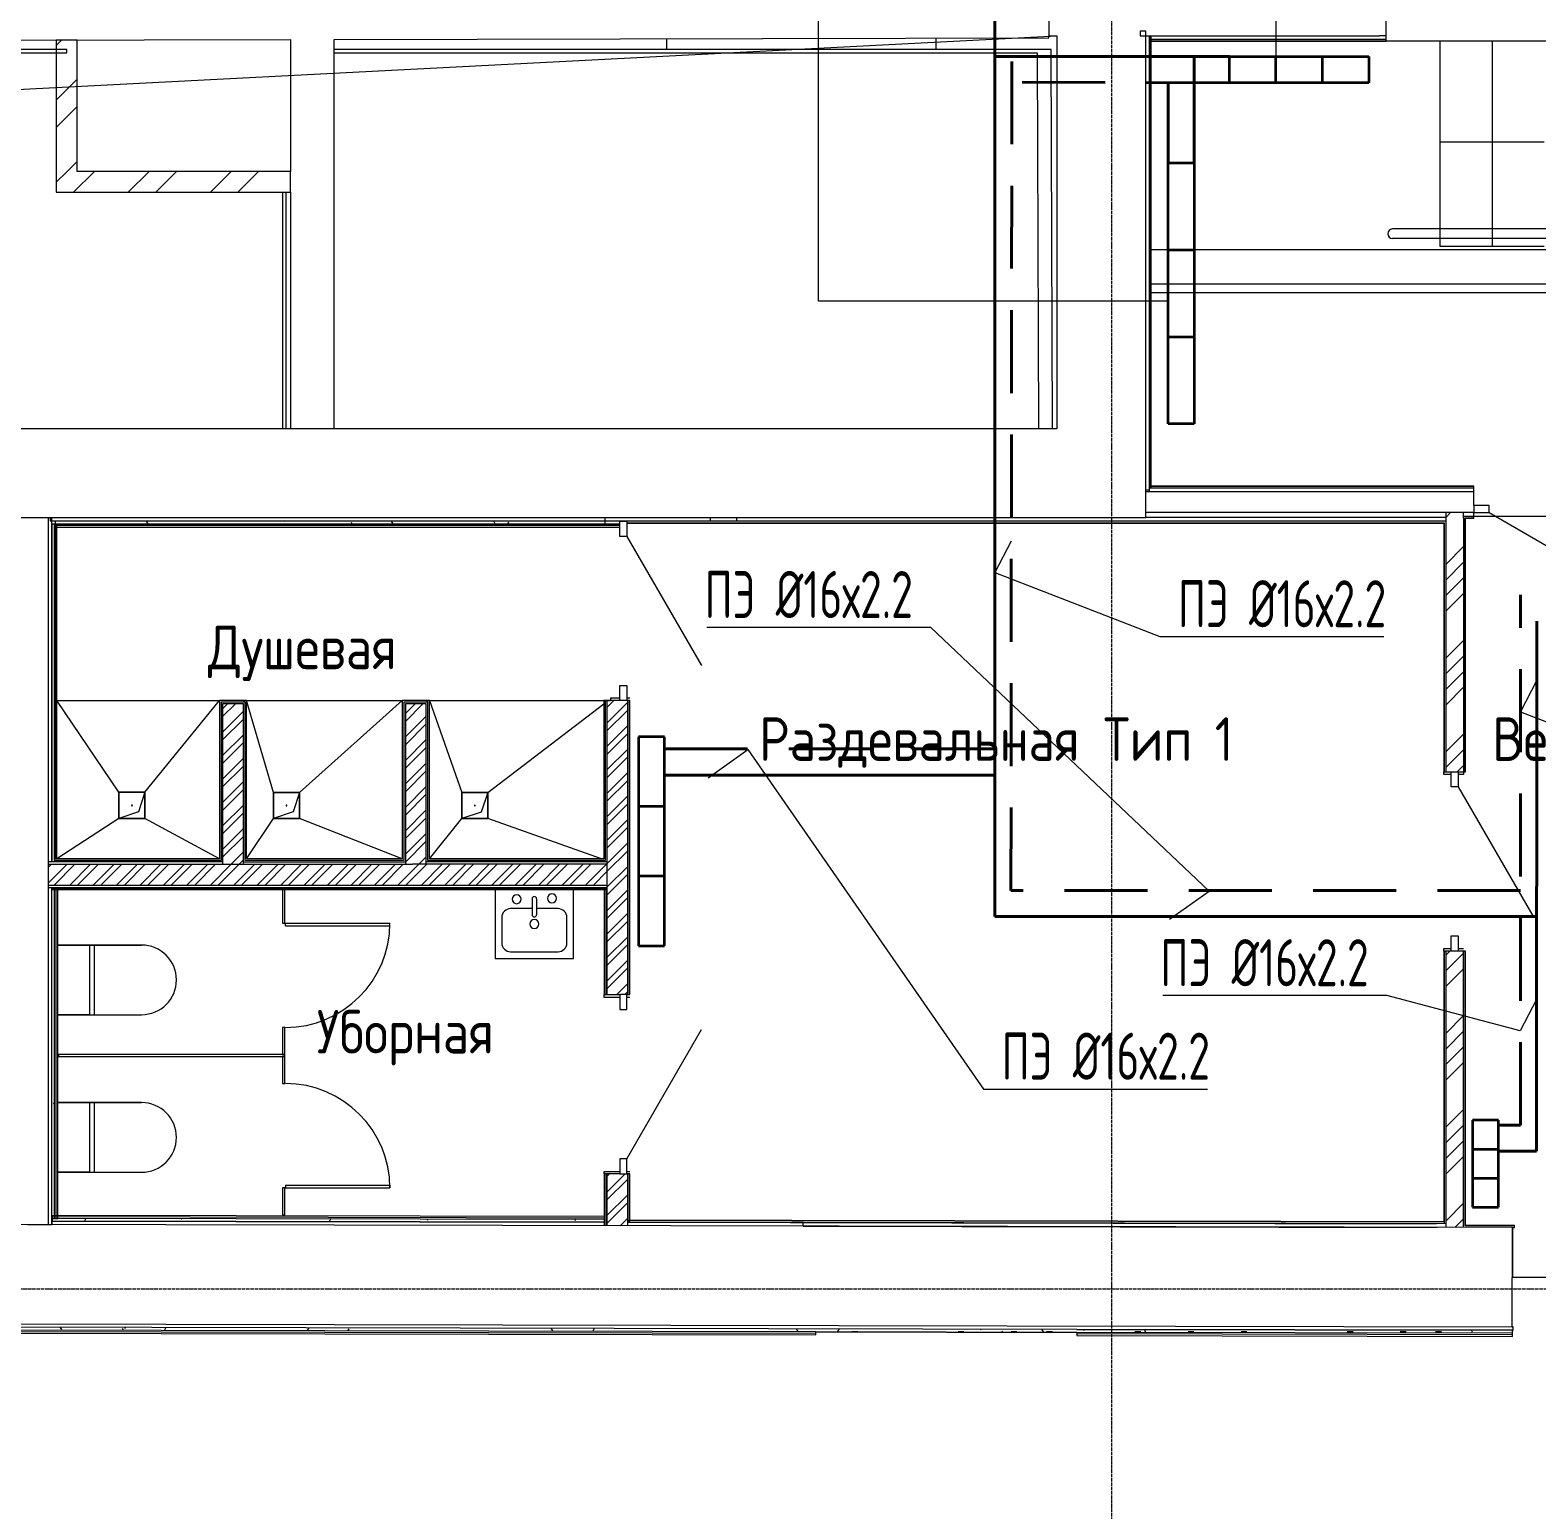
# Model space of a CAD drawing. Header units: millimetres. Extents: x -3929 to 624051, y 52832 to 514950.
# Drawn here: x 197293 to 205948, y 168064 to 176564 of the extents above; entities that cross this region are included whole.
import ezdxf
from ezdxf import colors
from ezdxf.entities.mleader import LeaderData, LeaderLine
from ezdxf.math import Vec2, Vec3

# ---------------------------------------------------------------- set-up
doc = ezdxf.new("R2010")
doc.units = ezdxf.units.MM
doc.linetypes.add('ADSK_Линия сетки', pattern=[25, 20, -2.5, 0, -2.5])
doc.linetypes.add('Hidden', pattern=[7.14375, 4.7625, -2.38125])
for name, color, linetype, lineweight in [('Двери', 7, 'Continuous', 9), ('Двери открывание', 7, 'Continuous', 9), ('Лестницы', 7, 'Continuous', 9), ('Марки помещений', 7, 'Continuous', 20), ('Обобщенные модели', 7, 'Continuous', 18), ('ОВ-О-Оборудование', 32, 'Continuous', 35), ('ОВ-ТЕКСТ', 7, 'Continuous', 25), ('Оси', 253, 'Continuous', 9), ('Перекрытие', 7, 'Continuous', 18), ('Сантехника', 7, 'Continuous', 18), ('Стены внутренние', 7, 'Continuous', 18), ('Стены наружные', 7, 'Continuous', 18), ('Стены несущие', 7, 'Continuous', 30), ('Стены отделка', 7, 'Continuous', 30), ('Стены перегородки', 7, 'Continuous', 30), ('Стены штриховка', 7, 'Continuous', 9), ('Стрелки вверх', 7, 'Continuous', 18)]:
    doc.layers.add(name, color=color, linetype=linetype, lineweight=lineweight)
doc.layers.add('Линии', color=7, linetype='Continuous', lineweight=9, true_color=0x00a600)
doc.layers.add('стояки', color=7, linetype='Continuous')
doc.layers.add('т11.2', color=7, linetype='Continuous', true_color=0x6d366d)
doc.layers.add('т21.2', color=7, linetype='Continuous', true_color=0x004285)
doc.styles.add('GOST Common_2', font='GOST_Common.ttf', dxfattribs={"width": 0.9, "height": 250})
doc.styles.add('СТИЛЬ', font='simplex.shx', dxfattribs={"width": 0.65})

# ---------------------------------------------------------------- blocks, each defined once
blk = doc.blocks.new('*U2949')
at = {"layer": 'ОВ-О-Оборудование', "color": 32, "ltscale": 0.1, "true_color": 0xcd6928}
for p, q in [((750, 75), (-750, 75)), ((-750, 75), (-750, -75)), ((-250, 75), (-250, -75)), ((250, 75), (250, -75)), ((750, -75), (750, 75)), ((-750, -75), (750, -75))]:
    blk.add_line(p, q, dxfattribs=at)
blk = doc.blocks.new('*U2933')
at = {"layer": 'ОВ-О-Оборудование', "color": 32, "ltscale": 0.1, "true_color": 0xcd6928}
for p, q in [((250, 75), (-250, 75)), ((-250, 75), (-250, -75)), ((-83.3, 75), (-83.3, -75)), ((83.3, 75), (83.3, -75)), ((250, -75), (250, 75)), ((-250, -75), (250, -75))]:
    blk.add_line(p, q, dxfattribs=at)
blk = doc.blocks.new('*U2940')
at = {"layer": 'ОВ-О-Оборудование', "color": 32, "ltscale": 0.1, "true_color": 0xcd6928}
for p, q in [((600, 75), (-600, 75)), ((-600, 75), (-600, -75)), ((-200, 75), (-200, -75)), ((200, 75), (200, -75)), ((600, -75), (600, 75)), ((-600, -75), (600, -75))]:
    blk.add_line(p, q, dxfattribs=at)
blk = doc.blocks.new('1 этаж')
at = {"layer": 'Двери', "color": 253, "lineweight": 5}
for p, q in [((396411.8, -236382.7), (396324.8, -236382.7)), ((396324.8, -236382.7), (396324.8, -236422.7)), ((396324.8, -236422.7), (396411.8, -236422.7)), ((396411.8, -236422.7), (396411.8, -236382.7)), ((396411.8, -236422.7), (397153.1, -236850.7)), ((391419.8, -236473.1), (391459.8, -236473.1)), ((391419.8, -236560.1), (391419.8, -236473.1)), ((391459.8, -236473.1), (391459.8, -236560.1)), ((391459.8, -236560.1), (391419.8, -236560.1)), ((391459.8, -236560.1), (391887.8, -237301.4)), ((391419.8, -237416.1), (391459.8, -237416.1)), ((391419.8, -237503.1), (391419.8, -237416.1)), ((391459.8, -237416.1), (391459.8, -237503.1)), ((391459.8, -237503.1), (391419.8, -237503.1)), ((396194.8, -237911.6), (396234.8, -237911.6)), ((396194.8, -237998.6), (396194.8, -237911.6)), ((396234.8, -237911.6), (396234.8, -237998.6)), ((396234.8, -237998.6), (396194.8, -237998.6)), ((396234.8, -237998.6), (396662.8, -238739.9)), ((389498.3, -238796.5), (389498.3, -238780.5)), ((389498.3, -238780.5), (390098.3, -238780.5)), ((390098.3, -238796.5), (390098.3, -238780.5)), ((389498.3, -238796.5), (390098.3, -238796.5)), ((396194.8, -238854.6), (396234.8, -238854.6)), ((396194.8, -238941.6), (396194.8, -238854.6)), ((396234.8, -238854.6), (396234.8, -238941.6)), ((396234.8, -238941.6), (396194.8, -238941.6)), ((391459.8, -239191.2), (391419.8, -239191.2)), ((391419.8, -239191.2), (391419.8, -239278.2)), ((391459.8, -239278.2), (391459.8, -239191.2)), ((391419.8, -239278.2), (391459.8, -239278.2)), ((391459.8, -240134.2), (391887.8, -239392.9)), ((391459.8, -240134.2), (391419.8, -240134.2)), ((391419.8, -240134.2), (391419.8, -240221.2)), ((391459.8, -240221.2), (391459.8, -240134.2)), ((391419.8, -240221.2), (391459.8, -240221.2)), ((389498.3, -240286.5), (389498.3, -240302.5)), ((389498.3, -240286.5), (390098.3, -240286.5)), ((389498.3, -240302.5), (390098.3, -240302.5)), ((390098.3, -240286.5), (390098.3, -240302.5))]:
    blk.add_line(p, q, dxfattribs=at)
at = {"layer": 'Двери открывание', "color": 253, "lineweight": 5}
for centre, start, end in [((389498.3, -238780.5), 270, 0), ((389498.3, -240302.5), 0, 90)]:
    blk.add_arc(centre, 600, start, end, dxfattribs=at)
at = {"layer": 'Лестницы', "color": 253, "lineweight": 5}
for p, q in [((396129.5, -233716), (396129.5, -234893.6)), ((396129.5, -233716), (396129.5, -234893.6)), ((396429.5, -233716), (396429.5, -234893.6)), ((396429.5, -233716), (396429.5, -234893.6)), ((396129.5, -234893.6), (396429.5, -234893.6)), ((396429.5, -234893.6), (396729.5, -234893.6))]:
    blk.add_line(p, q, dxfattribs=at)
at = {"layer": 'Линии', "color": 253, "lineweight": 5}
for p, q in [((383605.3, -234216.6), (393929.8, -233685.3)), ((398894.8, -234794), (395857.1, -234794)), ((398894.8, -234848.6), (395857.1, -234848.6)), ((398949.8, -235111), (394459.8, -235111)), ((398949.8, -235161), (394459.8, -235161))]:
    blk.add_line(p, q, dxfattribs=at)
blk.add_arc((395857.1, -234821.3), 27.3, 90, 270, dxfattribs=at)
at = {"layer": 'Обобщенные модели', "color": 253, "lineweight": 5}
for p, q in [((388541.6, -238179.6), (388541.6, -238029.6)), ((388541.6, -238029.6), (388691.6, -238029.6)), ((388691.6, -238029.6), (388541.6, -238029.6)), ((388541.6, -238029.6), (388541.6, -238179.6)), ((388691.6, -238029.6), (388654.1, -238142.1)), ((388691.6, -238029.6), (388691.6, -238179.6)), ((388691.6, -238179.6), (388691.6, -238029.6)), ((389429.6, -238180.3), (389429.6, -238030.3)), ((389429.6, -238030.3), (389579.6, -238030.3)), ((389579.6, -238030.3), (389429.6, -238030.3)), ((389429.6, -238030.3), (389429.6, -238180.3)), ((389579.6, -238030.3), (389542.1, -238142.8)), ((389579.6, -238030.3), (389579.6, -238180.3)), ((389579.6, -238180.3), (389579.6, -238030.3)), ((390510.9, -238180.5), (390510.9, -238030.5)), ((390510.9, -238030.5), (390660.9, -238030.5)), ((390660.9, -238030.5), (390510.9, -238030.5)), ((390510.9, -238030.5), (390510.9, -238180.5)), ((390660.9, -238030.5), (390623.4, -238143)), ((390660.9, -238030.5), (390660.9, -238180.5)), ((390660.9, -238180.5), (390660.9, -238030.5)), ((388654.1, -238142.1), (388541.6, -238179.6)), ((388691.6, -238179.6), (388541.6, -238179.6)), ((388541.6, -238179.6), (388691.6, -238179.6)), ((389542.1, -238142.8), (389429.6, -238180.3)), ((389579.6, -238180.3), (389429.6, -238180.3)), ((389429.6, -238180.3), (389579.6, -238180.3)), ((390623.4, -238143), (390510.9, -238180.5)), ((390660.9, -238180.5), (390510.9, -238180.5)), ((390510.9, -238180.5), (390660.9, -238180.5)), ((389494.3, -238587.6), (389482.3, -238587.6)), ((389482.3, -238587.6), (389482.3, -238780.5)), ((389494.3, -238780.5), (389494.3, -238587.6)), ((389482.3, -238780.5), (389494.3, -238780.5)), ((389494.3, -239380.5), (389482.3, -239380.5)), ((389482.3, -239380.5), (389482.3, -239535.5)), ((389494.3, -239535.5), (389494.3, -239380.5)), ((389494.3, -239535.5), (388194.3, -239535.5)), ((388194.3, -239535.5), (388194.3, -239547.5)), ((388194.3, -239547.5), (389494.3, -239547.5)), ((389482.3, -239535.5), (389494.3, -239535.5)), ((389494.3, -239547.5), (389482.3, -239547.5)), ((389482.3, -239547.5), (389482.3, -239702.5)), ((389494.3, -239547.5), (389494.3, -239535.5)), ((389494.3, -239702.5), (389494.3, -239547.5)), ((389482.3, -239702.5), (389494.3, -239702.5)), ((389494.3, -240302.5), (389482.3, -240302.5)), ((389482.3, -240302.5), (389482.3, -240457.5)), ((389494.3, -240457.5), (389494.3, -240302.5)), ((389482.3, -240457.5), (389494.3, -240457.5))]:
    blk.add_line(p, q, dxfattribs=at)
for centre, start, end in [((388616.6, -238104.6), 0, 180), ((388616.6, -238104.6), 120, 180), ((388616.6, -238104.6), 180, 0), ((388616.6, -238104.6), 240, 345), ((388616.6, -238104.6), 15, 90), ((389504.6, -238105.3), 0, 180), ((389504.6, -238105.3), 120, 180), ((389504.6, -238105.3), 180, 0), ((389504.6, -238105.3), 240, 345), ((389504.6, -238105.3), 15, 90), ((390585.9, -238105.5), 0, 180), ((390585.9, -238105.5), 120, 180), ((390585.9, -238105.5), 180, 0), ((390585.9, -238105.5), 240, 345), ((390585.9, -238105.5), 15, 90)]:
    blk.add_arc(centre, 2.5, start, end, dxfattribs=at)
at = {"layer": 'Оси', "color": 253, "linetype": 'ADSK_Линия сетки', "lineweight": 5}
for p, q in [((394244.4, -258178.1), (394244.4, -209603.6)), ((353580.1, -240881.6), (419809.8, -240881.6))]:
    blk.add_line(p, q, dxfattribs=at)
at = {"layer": 'Перекрытие', "color": 253, "lineweight": 5}
for p, q in [((391687.1, -233700.9), (391687.1, -233763.1)), ((393237.1, -233763.1), (393237.1, -233697.1)), ((397434.5, -234913.6), (394471.8, -234913.6)), ((396324.8, -236442.7), (397354.8, -236442.7)), ((391335.8, -236488.1), (391419.8, -236488.1)), ((391419.8, -237488.1), (391364.8, -237488.1)), ((391364.8, -237488.1), (391364.8, -237503.1)), ((391476.8, -237488.1), (391459.8, -237488.1)), ((388541.6, -238029.6), (388184.3, -237503.1)), ((388184.3, -237503.1), (389119.3, -237503.1)), ((388691.6, -238029.6), (389119.3, -237503.1)), ((389255.3, -237503.1), (390169.3, -237503.1)), ((389429.6, -238030.3), (389275.3, -237503.1)), ((389579.6, -238030.3), (390169.3, -237503.1)), ((390305.3, -237503.1), (391364.8, -237503.1)), ((390325.3, -237503.1), (390510.9, -238030.5)), ((390660.9, -238030.5), (391326.8, -237522.1)), ((396152.8, -237926.6), (396152.8, -237911.6)), ((396264.8, -237911.6), (396264.8, -237926.6)), ((396194.8, -237926.6), (396152.8, -237926.6)), ((396264.8, -237926.6), (396234.8, -237926.6)), ((388541.6, -238179.6), (388184.3, -238411.6)), ((389119.3, -238411.6), (388691.6, -238179.6)), ((389275.3, -238411.6), (389429.6, -238180.3)), ((390169.3, -238411.6), (389579.6, -238180.3)), ((390325.3, -238411.6), (390510.9, -238180.5)), ((391314, -238411.6), (390660.9, -238180.5)), ((396152.8, -238941.6), (396152.8, -238926.6)), ((396152.8, -238926.6), (396194.8, -238926.6)), ((396234.8, -238926.6), (396264.8, -238926.6)), ((391329.8, -239207.7), (391329.8, -239191.2)), ((391419.8, -239207.7), (391329.8, -239207.7)), ((391476.8, -239207.7), (391459.8, -239207.7)), ((391329.8, -240221.2), (391329.8, -240207.7)), ((391329.8, -240207.7), (391419.8, -240207.7)), ((391459.8, -240207.7), (391476.8, -240207.7)), ((396547, -240529.8), (396546.5, -240814.8)), ((396546.5, -240814.8), (398245.5, -240818.3))]:
    blk.add_line(p, q, dxfattribs=at)
at = {"layer": 'Сантехника', "color": 253, "lineweight": 5}
for p, q in [((390702.9, -238587.6), (390702.9, -238983.7)), ((390702.9, -238587.6), (390702.9, -238983.7)), ((391152.9, -238983.7), (391152.9, -238587.6)), ((391152.9, -238983.7), (391152.9, -238587.6)), ((390915.2, -238698), (390791.8, -238698)), ((390915.2, -238640.9), (390915.2, -238732.9)), ((390940.6, -238640.9), (390940.6, -238732.9)), ((391064, -238698), (390940.6, -238698)), ((390741, -238748.8), (390741, -238894.8)), ((391114.8, -238894.8), (391114.8, -238748.8)), ((388672.3, -238907.1), (388190.3, -238907.1)), ((388190.3, -238907.1), (388372.3, -238907.1)), ((388372.3, -238907.1), (388672.3, -238907.1)), ((388372.3, -238907.1), (388372.3, -239307.1)), ((388402.3, -239307.1), (388402.3, -238907.1)), ((390791.8, -238945.6), (391064, -238945.6)), ((390702.9, -238983.7), (391152.9, -238983.7)), ((390702.9, -238983.7), (391152.9, -238983.7)), ((388190.3, -239307.1), (388672.3, -239307.1)), ((388372.3, -239307.1), (388190.3, -239307.1)), ((388372.3, -239307.1), (388672.3, -239307.1)), ((388672.3, -239812.1), (388190.3, -239812.1)), ((388190.3, -239812.1), (388372.3, -239812.1)), ((388372.3, -239812.1), (388672.3, -239812.1)), ((388372.3, -239812.1), (388372.3, -240212.1)), ((388402.3, -240212.1), (388402.3, -239812.1)), ((388190.3, -240212.1), (388672.3, -240212.1)), ((388372.3, -240212.1), (388190.3, -240212.1)), ((388372.3, -240212.1), (388672.3, -240212.1))]:
    blk.add_line(p, q, dxfattribs=at)
for centre, radius, start, end in [((391029.5, -238638.8), 25.4, 0, 180), ((390791.8, -238748.8), 50.8, 90, 180), ((390826.3, -238644), 25.4, 0, 180), ((390826.3, -238644), 25.4, 180, 0), ((390927.9, -238640.9), 12.7, 0, 180), ((391029.5, -238638.8), 25.4, 180, 0), ((391064, -238748.8), 50.8, 0, 90), ((390927.9, -238786.1), 25.4, 0, 180), ((390927.9, -238786.1), 25.4, 180, 0), ((390927.9, -238732.9), 12.7, 180, 0), ((388672.3, -239107.1), 200, 270, 90), ((388672.3, -239107.1), 200, 270, 90), ((390791.8, -238894.8), 50.8, 180, 270), ((391064, -238894.8), 50.8, 270, 0), ((388672.3, -240012.1), 200, 270, 90), ((388672.3, -240012.1), 200, 270, 90)]:
    blk.add_arc(centre, radius, start, end, dxfattribs=at)
at = {"layer": 'Стены внутренние', "color": 253, "linetype": 'Continuous', "lineweight": 5}
for p, q in [((388182, -233739.8), (388212.4, -233709.3)), ((388182, -234054.1), (388302, -233934.1)), ((388182, -234211.2), (388302, -234091.2)), ((388244.4, -234463.1), (388302, -234405.6)), ((388182, -234525.6), (388244.4, -234463.1)), ((388281.5, -234583.1), (388401.5, -234463.1)), ((388595.8, -234583.1), (388715.8, -234463.1)), ((388753, -234583.1), (388873, -234463.1)), ((389067.3, -234583.1), (389187.3, -234463.1)), ((389224.5, -234583.1), (389344.5, -234463.1)), ((396164.8, -236449.1), (396191.2, -236422.7)), ((388708.9, -236487.1), (388700.3, -236472.1)), ((389491.5, -236472.1), (389489.3, -236476)), ((389882.1, -236487.1), (389877.6, -236479.4)), ((390116.7, -236487.1), (390108.1, -236472.1)), ((390703.3, -236487.1), (390696.7, -236475.7)), ((390778.7, -236477.9), (390773.4, -236487.1)), ((391289.9, -236487.1), (391289.1, -236485.7)), ((396164.8, -236718.5), (396264.8, -236618.5)), ((396164.8, -236808.3), (396264.8, -236708.3)), ((396164.8, -236898.1), (396264.8, -236798.1)), ((396164.8, -236987.9), (396264.8, -236887.9)), ((396164.8, -237257.3), (396264.8, -237157.3)), ((396164.8, -237347.1), (396264.8, -237247.1)), ((396164.8, -237436.9), (396264.8, -237336.9)), ((396164.8, -237526.7), (396264.8, -237426.7)), ((396164.8, -237796.1), (396264.8, -237696.1)), ((396164.8, -237885.9), (396264.8, -237785.9)), ((396228.9, -237911.6), (396264.8, -237875.7)), ((396164.8, -238963.6), (396186.8, -238941.6)), ((396164.8, -239053.4), (396264.8, -238953.4)), ((396164.8, -239143.2), (396264.8, -239043.2)), ((388158, -239188.3), (388157.3, -239189.5)), ((396164.8, -239412.6), (396264.8, -239312.6)), ((396164.8, -239502.4), (396264.8, -239402.4)), ((396164.8, -239592.2), (396264.8, -239492.2)), ((396164.8, -239682), (396264.8, -239582)), ((388172.3, -239824.9), (388166, -239814)), ((396164.8, -239951.4), (396264.8, -239851.4)), ((396164.8, -240041.2), (396264.8, -239941.2)), ((396164.8, -240131), (396264.8, -240031)), ((396164.8, -240220.8), (396264.8, -240120.8)), ((396164.8, -240490.2), (396264.8, -240390.2)), ((388351.8, -240478.2), (388343.2, -240493.1)), ((388903.9, -240482.5), (388902.1, -240479.3)), ((389758, -240481), (389749.3, -240496)), ((390315.4, -240488.8), (390311.5, -240482.2)), ((390437.7, -240497.4), (390437.4, -240497)), ((391164.1, -240483.9), (391160.1, -240490.9)), ((396215.7, -240529.2), (396264.8, -240480)), ((388213.6, -241115.7), (388206.3, -241102.9)), ((388451.9, -241117.7), (388451.5, -241118.4)), ((388567.3, -241118.6), (388562.4, -241110.2)), ((388577.3, -241103.6), (388573.9, -241109.5)), ((388811.7, -241104.1), (388803, -241119.1)), ((389631.9, -241105.8), (389623.3, -241120.8)), ((389863.3, -241111.4), (389857.6, -241121.2)), ((391033.9, -241123.6), (391025.2, -241108.6)), ((391272.4, -241109.1), (391263.8, -241124.1)), ((391624, -241109.8), (391623.6, -241110.5)), ((392082.4, -241111), (392082.3, -241110.8)), ((392443.3, -241126.5), (392434.7, -241111.5)), ((392444.2, -241111.5), (392442.7, -241114.2)), ((392678.6, -241112), (392670, -241127)), ((393493.9, -241117.3), (393491.8, -241113.6)), ((393852.8, -241129.4), (393844.1, -241114.3)), ((394084.8, -241114.8), (394080.9, -241121.4)), ((394440.1, -241130.6), (394435, -241121.9)), ((396316.8, -241130), (396310.7, -241119.4)), ((392752.4, -241126.6), (392786, -241126.6)), ((393362, -241126.6), (393395.6, -241126.6)), ((393617.9, -241128.9), (393615.9, -241125.5)), ((393666.8, -241126.6), (393700.4, -241126.6)), ((393870, -241126.6), (393903.6, -241126.6)), ((394378, -241126.6), (394411.6, -241126.6)), ((394682.8, -241126.6), (394716.4, -241126.6)), ((394987.6, -241126.6), (395021.2, -241126.6)), ((395597.2, -241126.6), (395630.8, -241126.6)), ((395902, -241126.6), (395935.6, -241126.6)), ((396105.2, -241126.6), (396138.8, -241126.6))]:
    blk.add_line(p, q, dxfattribs=at)
at = {"layer": 'Стены наружные', "color": 253, "lineweight": 5}
blk.add_line((397530.2, -233716), (395820.2, -233716), dxfattribs=at)
at = {"layer": 'Стены несущие', "color": 253, "lineweight": 5}
for p, q in [((395820.2, -233685.3), (395820.2, -233435.3)), ((394439.8, -233657.1), (394408.2, -233657.1)), ((394408.2, -233657.1), (394408.3, -233685.3)), ((394439.8, -236452.1), (394439.8, -233657.1)), ((384524.4, -233718.3), (389527.3, -233706.1)), ((388302, -233709.1), (388182, -233709.1)), ((388182, -233709.1), (388182, -234583.1)), ((388302, -234463.1), (388302, -233709.1)), ((389527.3, -233706.1), (389527.3, -234463.1)), ((389777.3, -233705.5), (393882.8, -233695.5)), ((389777.3, -235942.1), (389777.3, -233705.5)), ((393882.8, -233685.3), (393929.8, -233685.3)), ((393882.8, -233695.5), (393882.8, -233685.3)), ((393929.8, -233685.3), (393929.8, -235942.1)), ((394408.3, -233685.3), (394556.7, -233685.3)), ((394556.7, -233685.3), (394556.7, -233684)), ((394556.7, -233684), (395783.4, -233684)), ((395820.2, -233685.3), (395783.4, -233685.3)), ((389527.3, -234463.1), (388302, -234463.1)), ((388182, -234583.1), (389527.3, -234583.1)), ((389527.3, -234583.1), (389527.3, -235942.1)), ((393929.8, -235942.1), (382057.2, -235942.1)), ((381507.2, -236452.1), (394439.8, -236452.1)), ((388157.3, -236489.6), (388157.3, -238420.6)), ((388172.3, -236489.6), (388157.3, -236489.6)), ((388172.3, -238420.6), (388172.3, -236489.6)), ((396546, -240529.8), (379705.8, -240495.6)), ((396544.9, -241099.8), (396546, -240529.8)), ((379706, -241065.6), (396544.9, -241099.8))]:
    blk.add_line(p, q, dxfattribs=at)
at = {"layer": 'Стены отделка', "color": 253, "lineweight": 5}
for p, q in [((388242, -233763.1), (384524.4, -233763.1)), ((388242, -233783.1), (388242, -233763.1)), ((393896.9, -233763.1), (389777.3, -233763.1)), ((393904.1, -235942.1), (393896.9, -233763.1)), ((394459.8, -233685.3), (394459.8, -236302.7)), ((394459.8, -233716), (395820.2, -233716)), ((394471.8, -236282.7), (394471.8, -233685.3)), ((394556.7, -233685.3), (395783.4, -233685.3)), ((395820.2, -233716), (395820.2, -233685.3)), ((384524.4, -233783.1), (388242, -233783.1)), ((389777.3, -233783.1), (393817, -233783.1)), ((393817, -233783.1), (393824.1, -235942.1)), ((389482, -234583.1), (389482, -235942.1)), ((389502, -235942.1), (389502, -234583.1)), ((396324.8, -236270.7), (394459.8, -236270.7)), ((396324.8, -236302.7), (396324.8, -236270.7)), ((394439.8, -236292.7), (394459.8, -236292.7)), ((396264.8, -236452.7), (396264.8, -236422.7)), ((396324.8, -236454.7), (396324.8, -236422.7)), ((388147.3, -236452.1), (388147.3, -236472.1)), ((396164.8, -236472.1), (388147.3, -236472.1)), ((388157.3, -238429.6), (388157.3, -236452.1)), ((388184.3, -236489.6), (388172.3, -236489.6)), ((388174.8, -236472.1), (388174.8, -236507.1)), ((388174.8, -236507.1), (391419.8, -236507.1)), ((388184.3, -238411.6), (388184.3, -236489.6)), ((391335.8, -236488.1), (391335.8, -236453.1)), ((391459.8, -236484.1), (396152.8, -236484.1)), ((391939.8, -236472.1), (391939.8, -236452.1)), ((392089.8, -236452.1), (392089.8, -236472.1)), ((396164.8, -236452.1), (394439.8, -236452.1)), ((396152.8, -236484.1), (396152.8, -237911.6)), ((396276.8, -236454.7), (396324.8, -236454.7)), ((396276.8, -237911.6), (396276.8, -236454.7)), ((389275.3, -237503.1), (389119.3, -237503.1)), ((389119.3, -237503.1), (389119.3, -238411.6)), ((389257.3, -237521.1), (389137.3, -237521.1)), ((389137.3, -237521.1), (389137.3, -238442.6)), ((389257.3, -238442.6), (389257.3, -237521.1)), ((389275.3, -238411.6), (389275.3, -237503.1)), ((390325.3, -237503.1), (390169.3, -237503.1)), ((390169.3, -237503.1), (390169.3, -238411.6)), ((390307.3, -237521.1), (390187.3, -237521.1)), ((390187.3, -237521.1), (390187.3, -238442.6)), ((390307.3, -238442.6), (390307.3, -237521.1)), ((390325.3, -238411.6), (390325.3, -237503.1)), ((391419.8, -237503.1), (391326.8, -237503.1)), ((391326.8, -237503.1), (391326.8, -238411.6)), ((391476.8, -237503.1), (391459.8, -237503.1)), ((391476.8, -239191.2), (391476.8, -237503.1)), ((396152.8, -237911.6), (396194.8, -237911.6)), ((396234.8, -237911.6), (396276.8, -237911.6)), ((389137.3, -238429.6), (388137.3, -238429.6)), ((389119.3, -238411.6), (388172.3, -238411.6)), ((389257.3, -238429.6), (390187.3, -238429.6)), ((390169.3, -238411.6), (389275.3, -238411.6)), ((391344.8, -238429.6), (390307.3, -238429.6)), ((391326.8, -238411.6), (390325.3, -238411.6)), ((388137.3, -238575.6), (391344.8, -238575.6)), ((388157.3, -240512.5), (388157.3, -238575.6)), ((389482.3, -238590.6), (388157.3, -238590.6)), ((388190.3, -240477.8), (388190.3, -238590.6)), ((389482.3, -238590.6), (389482.3, -238575.6)), ((389482.3, -238587.6), (391338.8, -238587.6)), ((391329.8, -238587.6), (391329.8, -239191.2)), ((396152.8, -238941.6), (396152.8, -240497)), ((396194.8, -238941.6), (396152.8, -238941.6)), ((396276.8, -238941.6), (396234.8, -238941.6)), ((396276.8, -240517.3), (396276.8, -238941.6)), ((391329.8, -239191.2), (391419.8, -239191.2)), ((391459.8, -239191.2), (391476.8, -239191.2)), ((391419.8, -240221.2), (391329.8, -240221.2)), ((391329.8, -240221.2), (391329.8, -240519.2)), ((391476.8, -240221.2), (391459.8, -240221.2)), ((391476.8, -240493.5), (391476.8, -240221.2)), ((388137.3, -240512.5), (388157.3, -240512.5)), ((391329.8, -240499.2), (388156.3, -240492.8)), ((388156.3, -240492.8), (388156.3, -240512.8)), ((388157.3, -240477.8), (388190.3, -240477.8)), ((391329.8, -240466.2), (388157.5, -240459.8)), ((388157.5, -240459.8), (388157.5, -240492.8)), ((388157.5, -240492.8), (391324.8, -240499.2)), ((391464.8, -240519.5), (391464.8, -240493.5)), ((391464.8, -240493.5), (391476.8, -240493.5)), ((392472.4, -240501.5), (391464.8, -240499.5)), ((396152.8, -240497), (391470.8, -240487.5)), ((391470.8, -240487.5), (391470.8, -240499.5)), ((391470.8, -240499.5), (396108.8, -240508.9)), ((396164.8, -240509.1), (392472.4, -240501.5)), ((392472.4, -240521.5), (392472.4, -240501.5)), ((396558.1, -240517.9), (396276.8, -240517.3)), ((392472.4, -240521.5), (396114.8, -240529)), ((396264.8, -240526.6), (396264.8, -240529.3)), ((396546, -240529.8), (396558, -240529.9)), ((396558, -240529.9), (396558.1, -240517.9)), ((394044.8, -241114.7), (383704.6, -241093.7)), ((396550.9, -241099.8), (396544.9, -241099.8)), ((396545.8, -241154.8), (396545.9, -241119.8)), ((396545.9, -241119.8), (396550.8, -241119.8)), ((396550.8, -241119.8), (396550.9, -241099.8)), ((383704.5, -241128.7), (392544.8, -241146.7)), ((392544.8, -241128.7), (394044.8, -241131.7)), ((392544.8, -241146.7), (392544.8, -241128.7)), ((394044.8, -241131.7), (394044.8, -241149.7)), ((394044.8, -241149.7), (396545.8, -241154.8))]:
    blk.add_line(p, q, dxfattribs=at)
at = {"layer": 'Стены перегородки', "color": 253, "lineweight": 5}
for p, q in [((394439.8, -236302.7), (396324.8, -236302.7)), ((396324.8, -236382.7), (396324.8, -236302.7)), ((396324.8, -236422.7), (394439.8, -236422.7)), ((388137.3, -240512.5), (388137.3, -236452.1)), ((388017.3, -240512.5), (388137.3, -240512.5))]:
    blk.add_line(p, q, dxfattribs=at)
at = {"layer": 'Стены штриховка', "color": 253, "lineweight": 5}
for p, q in [((393882.2, -233445.5), (393882.8, -233685.3)), ((394459.8, -233704), (395820.2, -233704)), ((394459.8, -233714), (395820.2, -233714)), ((394469.8, -236282.7), (394469.8, -233685.3)), ((389527.3, -234583.1), (389527.3, -234463.1)), ((396324.8, -236272.7), (394459.8, -236272.7)), ((396324.8, -236282.7), (394459.8, -236282.7)), ((396164.8, -237911.6), (396164.8, -236422.7)), ((396264.8, -236442.7), (396324.8, -236442.7)), ((388174.8, -236487.1), (391335.8, -236487.1)), ((388174.8, -236496.1), (391419.8, -236496.1)), ((388178.3, -238411.6), (388178.3, -236489.6)), ((391459.8, -236482.1), (396154.8, -236482.1)), ((396154.8, -236482.1), (396154.8, -237911.6)), ((396264.8, -236452.7), (396264.8, -237911.6)), ((396274.8, -236452.7), (396324.8, -236452.7)), ((396274.8, -237911.6), (396274.8, -236452.7)), ((389266.3, -237512.1), (389128.3, -237512.1)), ((389128.3, -237512.1), (389128.3, -238420.6)), ((389266.3, -238420.6), (389266.3, -237512.1)), ((390316.3, -237512.1), (390178.3, -237512.1)), ((390178.3, -237512.1), (390178.3, -238420.6)), ((390316.3, -238420.6), (390316.3, -237512.1)), ((391335.8, -237503.1), (391335.8, -238420.6)), ((391344.8, -237503.1), (391344.8, -238442.6)), ((391464.8, -239191.2), (391464.8, -237503.1)), ((391474.8, -239191.2), (391474.8, -237503.1)), ((389128.3, -238420.6), (388172.3, -238420.6)), ((390178.3, -238420.6), (389266.3, -238420.6)), ((391335.8, -238420.6), (390316.3, -238420.6)), ((388137.3, -238442.6), (389177.3, -238442.6)), ((389177.3, -238442.6), (390227.3, -238442.6)), ((391344.8, -238442.6), (390227.3, -238442.6)), ((391344.8, -238442.6), (391344.8, -238566.6)), ((388137.3, -238562.6), (391344.8, -238562.6)), ((388157.3, -238581.6), (389482.3, -238581.6)), ((388172.3, -240477.8), (388172.3, -238590.6)), ((388181.3, -240477.8), (388181.3, -238590.6)), ((391338.8, -238581.6), (389482.3, -238581.6)), ((391338.8, -238575.6), (391338.8, -239191.2)), ((391344.8, -238566.6), (391344.8, -239191.2)), ((396154.8, -238941.6), (396154.8, -240509)), ((396164.8, -240529.1), (396164.8, -238941.6)), ((396264.8, -240526.6), (396264.8, -238941.6)), ((396274.8, -240519.3), (396274.8, -238941.6)), ((391338.8, -240221.2), (391338.8, -240519.2)), ((391344.8, -240221.2), (391344.8, -240519.3)), ((391464.8, -240493.5), (391464.8, -240221.2)), ((391474.8, -240493.5), (391474.8, -240221.2)), ((391329.8, -240475.2), (388157.5, -240468.8)), ((391329.8, -240484.2), (388157.5, -240477.8)), ((396154.8, -240499), (391470.8, -240489.5)), ((396558.1, -240519.9), (396274.8, -240519.3)), ((383704.5, -241108.7), (392544.8, -241126.7)), ((383704.5, -241117.7), (392544.8, -241135.7)), ((394044.8, -241114.7), (396545.9, -241119.8)), ((396545.9, -241119.8), (394044.8, -241114.7)), ((392544.8, -241126.7), (394044.8, -241129.7)), ((392544.8, -241128.7), (392544.8, -241126.7)), ((394044.8, -241129.7), (394044.8, -241129.7)), ((394044.8, -241129.7), (396545.8, -241134.8)), ((394044.8, -241129.7), (394044.8, -241131.7)), ((394044.8, -241138.7), (396545.8, -241143.8))]:
    blk.add_line(p, q, dxfattribs=at)
at = {"layer": 'Стены штриховка', "color": 253, "linetype": 'Continuous', "lineweight": 5}
for p, q in [((389137.3, -237549.6), (389165.8, -237521.1)), ((389137.3, -237594.5), (389210.7, -237521.1)), ((389137.3, -237684.3), (389257.3, -237564.3)), ((390187.3, -237577.2), (390243.5, -237521.1)), ((390187.3, -237622.1), (390288.4, -237521.1)), ((391344.8, -237542.3), (391384, -237503.1)), ((391344.8, -237632.1), (391464.4, -237512.5)), ((391344.8, -237677), (391464.8, -237557)), ((389137.3, -237729.2), (389257.3, -237609.2)), ((390187.3, -237711.9), (390307.3, -237591.9)), ((390187.3, -237756.8), (390307.3, -237636.8)), ((391344.8, -237766.8), (391464.8, -237646.8)), ((389137.3, -237819), (389257.3, -237699)), ((389137.3, -237863.9), (389257.3, -237743.9)), ((390187.3, -237846.6), (390307.3, -237726.6)), ((391344.8, -237811.7), (391464.8, -237691.7)), ((389137.3, -237953.7), (389257.3, -237833.7)), ((390187.3, -237891.6), (390307.3, -237771.6)), ((391344.8, -237901.5), (391464.8, -237781.5)), ((391344.8, -237946.4), (391464.8, -237826.4)), ((389137.3, -237998.6), (389257.3, -237878.6)), ((390187.3, -237981.4), (390307.3, -237861.4)), ((390187.3, -238026.3), (390307.3, -237906.3)), ((391344.8, -238036.2), (391464.8, -237916.2)), ((389137.3, -238088.4), (389257.3, -237968.4)), ((390187.3, -238116.1), (390307.3, -237996.1)), ((391344.8, -238081.1), (391464.8, -237961.1)), ((389137.3, -238133.3), (389257.3, -238013.3)), ((390187.3, -238161), (390307.3, -238041)), ((391344.8, -238170.9), (391464.8, -238050.9)), ((389137.3, -238223.1), (389257.3, -238103.1)), ((389137.3, -238268), (389257.3, -238148)), ((390187.3, -238250.8), (390307.3, -238130.8)), ((390187.3, -238295.7), (390307.3, -238175.7)), ((391344.8, -238215.8), (391464.8, -238095.8)), ((389137.3, -238357.8), (389257.3, -238237.8)), ((390187.3, -238385.5), (390307.3, -238265.5)), ((391344.8, -238305.6), (391464.8, -238185.6)), ((391344.8, -238350.5), (391464.8, -238230.5)), ((389137.3, -238402.7), (389257.3, -238282.7)), ((390187.3, -238430.4), (390307.3, -238310.4)), ((391344.8, -238440.3), (391464.8, -238320.3)), ((389187.2, -238442.6), (389257.3, -238372.5)), ((389232.1, -238442.6), (389257.3, -238417.4)), ((390264.8, -238442.6), (390307.3, -238400.2)), ((391344.8, -238485.2), (391464.8, -238365.2)), ((388137.3, -238549.6), (388244.3, -238442.6)), ((388137.3, -238459.8), (388154.5, -238442.6)), ((388169.2, -238562.6), (388289.2, -238442.6)), ((388259, -238562.6), (388379, -238442.6)), ((388303.9, -238562.6), (388423.9, -238442.6)), ((388393.7, -238562.6), (388513.7, -238442.6)), ((388438.6, -238562.6), (388558.6, -238442.6)), ((388528.4, -238562.6), (388648.4, -238442.6)), ((388573.3, -238562.6), (388693.3, -238442.6)), ((388663.1, -238562.6), (388783.1, -238442.6)), ((388708, -238562.6), (388828, -238442.6)), ((388797.8, -238562.6), (388917.8, -238442.6)), ((388842.7, -238562.6), (388962.7, -238442.6)), ((388932.5, -238562.6), (389052.5, -238442.6)), ((388977.4, -238562.6), (389097.4, -238442.6)), ((389067.2, -238562.6), (389187.2, -238442.6)), ((389112.1, -238562.6), (389232.1, -238442.6)), ((389201.9, -238562.6), (389321.9, -238442.6)), ((389246.8, -238562.6), (389366.8, -238442.6)), ((389336.6, -238562.6), (389456.6, -238442.6)), ((389381.5, -238562.6), (389501.5, -238442.6)), ((389471.3, -238562.6), (389591.3, -238442.6)), ((389516.2, -238562.6), (389636.2, -238442.6)), ((389606, -238562.6), (389726, -238442.6)), ((389650.9, -238562.6), (389770.9, -238442.6)), ((389740.7, -238562.6), (389860.7, -238442.6)), ((389785.6, -238562.6), (389905.6, -238442.6)), ((389875.4, -238562.6), (389995.4, -238442.6)), ((389920.3, -238562.6), (390040.3, -238442.6)), ((390010.1, -238562.6), (390130.1, -238442.6)), ((390055, -238562.6), (390175, -238442.6)), ((390144.8, -238562.6), (390264.8, -238442.6)), ((390189.7, -238562.6), (390309.7, -238442.6)), ((390279.5, -238562.6), (390399.5, -238442.6)), ((390324.4, -238562.6), (390444.4, -238442.6)), ((390414.3, -238562.6), (390534.3, -238442.6)), ((390459.2, -238562.6), (390579.2, -238442.6)), ((390549, -238562.6), (390669, -238442.6)), ((390593.9, -238562.6), (390713.9, -238442.6)), ((390683.7, -238562.6), (390803.7, -238442.6)), ((390728.6, -238562.6), (390848.6, -238442.6)), ((390818.4, -238562.6), (390938.4, -238442.6)), ((390863.3, -238562.6), (390983.3, -238442.6)), ((390953.1, -238562.6), (391073.1, -238442.6)), ((390998, -238562.6), (391118, -238442.6)), ((391087.8, -238562.6), (391207.8, -238442.6)), ((391132.7, -238562.6), (391252.7, -238442.6)), ((391222.5, -238562.6), (391342.5, -238442.6)), ((391267.4, -238562.6), (391344.8, -238485.2)), ((391344.8, -238575), (391464.8, -238455)), ((391344.8, -238619.9), (391464.8, -238499.9)), ((391344.8, -238709.7), (391464.8, -238589.7)), ((391344.8, -238754.6), (391464.8, -238634.6)), ((391344.8, -238844.4), (391464.8, -238724.4)), ((391344.8, -238889.3), (391464.8, -238769.3)), ((391344.8, -238979.1), (391464.8, -238859.1)), ((391344.8, -239024), (391464.8, -238904)), ((391344.8, -239113.8), (391464.8, -238993.8)), ((391344.8, -239158.7), (391464.8, -239038.7)), ((391402.1, -239191.2), (391464.8, -239128.5)), ((391447, -239191.2), (391464.8, -239173.4)), ((391344.8, -240326.2), (391449.7, -240221.2)), ((391344.8, -240236.4), (391359.9, -240221.2)), ((391344.8, -240371.1), (391464.8, -240251.1)), ((391344.8, -240460.9), (391464.8, -240340.9)), ((391344.8, -240505.8), (391464.8, -240385.8)), ((391421, -240519.4), (391464.8, -240475.6))]:
    blk.add_line(p, q, dxfattribs=at)
at = {"layer": 'Стрелки вверх', "color": 253, "lineweight": 5}
for p, q in [((396129.5, -234293.6), (396429.5, -234293.6)), ((396429.5, -234293.6), (396729.5, -234293.6))]:
    blk.add_line(p, q, dxfattribs=at)
at = {"layer": 'Марки помещений', "color": 253, "lineweight": 5, "style": 'GOST Common_2', "width": 0.9}
for s, p in [('Душевая', (389052.6, -237322.4)), ('Раздевальная Тип ', (392218.5, -237849.2)), ('1', (394836.3, -237849.2)), ('Вестибюль', (396429.6, -237849.2)), ('Уборная', (389678.5, -239530.1))]:
    blk.add_text(s, height=250, dxfattribs=at).set_placement(p)
blk = doc.blocks.new('*U2941')
at = {"layer": 'ОВ-О-Оборудование', "color": 32, "ltscale": 0.1, "true_color": 0xcd6928}
for p, q in [((400, 75), (-400, 75)), ((-400, 75), (-400, -75)), ((-133.3, 75), (-133.3, -75)), ((133.3, 75), (133.3, -75)), ((400, -75), (400, 75)), ((-400, -75), (400, -75))]:
    blk.add_line(p, q, dxfattribs=at)

msp = doc.modelspace()

# ---------------------------------------------------------------- linework, layer by layer
at = {"layer": 'стояки', "color": 7, "lineweight": 15}
for points in [[(204449.331, 176411.493), (204449.331, 178233.169), (201991.109, 178252.021)], [(203829.785, 175007.283), (201820.964, 175007.283), (201820.964, 177441.479)]]:
    msp.add_lwpolyline(points, dxfattribs=at)
at = {"layer": 'т11.2', "lineweight": 40}
for p, q in [((202833.863, 171471.705), (202833.863, 196910.654)), ((204182.211, 176411.493), (202833.863, 176411.493)), ((203979.785, 175801.396), (203979.785, 176411.493)), ((205944.999, 170123.625), (205948.314, 173169.725)), ((200936.57, 172284.982), (202833.863, 172284.982)), ((205947.098, 171471.705), (202833.863, 171471.705)), ((205727.987, 170123.625), (205944.999, 170123.625))]:
    msp.add_line(p, q, dxfattribs=at)
at = {"layer": 'т21.2', "linetype": 'Hidden', "lineweight": 40, "ltscale": 100}
for p, q in [((202926.942, 171621.705), (202952.272, 196760.654)), ((204182.211, 176261.493), (202931.62, 176264.007)), ((203829.785, 175801.396), (203829.785, 176261.493)), ((205853.675, 170273.625), (205853.675, 173319.725)), ((207907.928, 173319.725), (205853.675, 173319.725)), ((200936.57, 172434.982), (202927.363, 172434.982)), ((205853.675, 171621.705), (202926.942, 171621.705)), ((205727.987, 170273.625), (205853.675, 170273.625))]:
    msp.add_line(p, q, dxfattribs=at)

# ---------------------------------------------------------------- block references
at = {"layer": 'ОВ-О-Оборудование', "ltscale": 10, "xscale": -1}
for name, p, rotation in [('*U2941', (204582.211, 176336.493), 180), ('*U2949', (203904.785, 175051.396), 90)]:
    msp.add_blockref(name, p, dxfattribs=dict(at, rotation=rotation))
at = {"layer": 'ОВ-О-Оборудование', "ltscale": 10}
for name, p, rotation in [('*U2940', (200861.57, 171904.81), 270.0000070575618), ('*U2933', (205652.987, 170052.985), 90.00000705756179)]:
    msp.add_blockref(name, p, dxfattribs=dict(at, rotation=rotation))
at = {"layer": 'стояки', "color": 5, "lineweight": 40}
msp.add_blockref('1 этаж', (-190738.98, 410215.433), dxfattribs=at)

# ---------------------------------------------------------------- leaders
at = {"layer": 'ОВ-ТЕКСТ', "color": 7}
ml = msp.add_multileader_mtext('Standard', dxfattribs=at)
ml.set_content('\\A1;ПЭ %%C16х2.2', color=7, style='СТИЛЬ')
ml.set_leader_properties(color=7, lineweight=18)
ml.build(insert=Vec2(0, 0))
ml.multileader.update_dxf_attribs({"text_left_attachment_type": 6, "text_right_attachment_type": 6, "dogleg_length": 0.36, "arrow_head_size": 0.126})
ctx = ml.context
ctx.base_point, ctx.char_height, ctx.arrow_head_size, ctx.landing_gap_size, ctx.plane_origin = Vec3(203781.726, 173079.822), 270, 0.126, 0.063, Vec3(212306.724, 170771.67)
ctx.left_attachment, ctx.right_attachment, ctx.text_align_type = 6, 6, 1
notes = []
notes.append((ctx, [(0, (1, 1, 0), (203781.474, 173079.822), (1, 0), 0.252, [(0, [(202928.964, 173628.64), (202833.863, 173447.777)], 0, [])])]))
ctx.mtext.insert, ctx.mtext.width, ctx.mtext.alignment, ctx.mtext.flow_direction = Vec3(204483.789, 173403.822), 1912.62067, 2, 5
ml = msp.add_multileader_mtext('Standard', dxfattribs=at)
ml.set_content('\\A1;ПЭ %%C16х2.2', color=7, style='СТИЛЬ')
ml.set_leader_properties(color=7, lineweight=18)
ml.build(insert=Vec2(0, 0))
ml.multileader.update_dxf_attribs({"text_left_attachment_type": 6, "text_right_attachment_type": 6, "dogleg_length": 0.36, "arrow_head_size": 0.126})
ctx = ml.context
ctx.base_point, ctx.char_height, ctx.arrow_head_size, ctx.landing_gap_size, ctx.plane_origin = Vec3(201062.891, 173132.732), 270, 0.126, 0.063, Vec3(209587.889, 170824.58)
ctx.left_attachment, ctx.right_attachment, ctx.text_align_type = 6, 6, 1
notes.append((ctx, [(1, (1, 1, 0), (202467.269, 173132.732), (-1, 0), 0.252, [(1, [(203837.637, 171456.079), (204065.15, 171618.72)], 0, [])])]))
ctx.mtext.insert, ctx.mtext.width, ctx.mtext.alignment, ctx.mtext.flow_direction = Vec3(201764.954, 173456.732), 1912.62067, 2, 5
ml = msp.add_multileader_mtext('Standard', dxfattribs=at)
ml.set_content('\\A1;ПЭ %%C16х2.2', color=7, style='СТИЛЬ')
ml.set_leader_properties(color=7, lineweight=18)
ml.build(insert=Vec2(0, 0))
ml.multileader.update_dxf_attribs({"text_left_attachment_type": 6, "text_right_attachment_type": 6, "dogleg_length": 0.36, "arrow_head_size": 0.126})
ctx = ml.context
ctx.base_point, ctx.char_height, ctx.arrow_head_size, ctx.landing_gap_size, ctx.plane_origin = Vec3(206800.704, 172280.346), 270, 0.126, 0.063, Vec3(215325.703, 169972.194)
ctx.left_attachment, ctx.right_attachment, ctx.text_align_type = 6, 6, 1
notes.append((ctx, [(0, (1, 1, 0), (206800.452, 172280.346), (1, 0), 0.252, [(0, [(205947.943, 172829.164), (205852.842, 172648.301)], 0, [])])]))
ctx.mtext.insert, ctx.mtext.width, ctx.mtext.alignment, ctx.mtext.flow_direction = Vec3(207502.767, 172604.346), 1912.62067, 2, 5
ml = msp.add_multileader_mtext('Standard', dxfattribs=at)
ml.set_content('\\A1;ПЭ %%C16х2.2', color=7, style='СТИЛЬ')
ml.set_leader_properties(color=7, lineweight=18)
ml.build(insert=Vec2(0, 0))
ml.multileader.update_dxf_attribs({"text_left_attachment_type": 6, "text_right_attachment_type": 6, "dogleg_length": 0.36, "arrow_head_size": 0.126})
ctx = ml.context
ctx.base_point, ctx.char_height, ctx.arrow_head_size, ctx.landing_gap_size, ctx.plane_origin = Vec3(202769.155, 170480.984), 270, 0.126, 0.063, Vec3(206938.37, 171637.857)
ctx.left_attachment, ctx.right_attachment, ctx.text_align_type = 6, 6, 1
notes.append((ctx, [(0, (1, 1, 0), (202768.903, 170480.984), (1, 0), 0.252, [(1, [(201188.117, 172269.356), (201415.631, 172431.997)], 0, [])])]))
ctx.mtext.insert, ctx.mtext.width, ctx.mtext.alignment, ctx.mtext.flow_direction = Vec3(203471.218, 170804.984), 1912.62067, 2, 5
ml = msp.add_multileader_mtext('Standard', dxfattribs=at)
ml.set_content('\\A1;ПЭ %%C16х2.2', color=7, style='СТИЛЬ')
ml.set_leader_properties(color=7, lineweight=18)
ml.build(insert=Vec2(0, 0))
ml.multileader.update_dxf_attribs({"text_left_attachment_type": 6, "text_right_attachment_type": 6, "dogleg_length": 0.36, "arrow_head_size": 0.126})
ctx = ml.context
ctx.base_point, ctx.char_height, ctx.arrow_head_size, ctx.landing_gap_size, ctx.plane_origin = Vec3(203681.324, 171017.816), 270, 0.126, 0.063, Vec3(215323.708, 168138.838)
ctx.left_attachment, ctx.right_attachment, ctx.text_align_type = 6, 6, 1
notes.append((ctx, [(1, (1, 1, 0), (205085.702, 171017.816), (-1, 0), 0.252, [(0, [(205945.948, 170995.808), (205850.847, 170814.945)], 0, [])])]))
ctx.mtext.insert, ctx.mtext.width, ctx.mtext.alignment, ctx.mtext.flow_direction = Vec3(204383.387, 171341.816), 1912.62067, 2, 5
for ctx, leaders in notes:
    for number, flags, end, landing, length, lines in leaders:
        leader = LeaderData()
        leader.index, (leader.has_last_leader_line, leader.has_dogleg_vector, leader.attachment_direction) = number, flags
        leader.last_leader_point, leader.dogleg_vector, leader.dogleg_length = Vec3(end), Vec3(landing), length
        for number, points, colour, breaks in lines:
            line = LeaderLine()
            line.index, line.vertices, line.color, line.breaks = number, Vec3.list(points), colors.encode_raw_color(colour), breaks
            leader.lines.append(line)
        ctx.leaders.append(leader)

doc.saveas('drawing.dxf')
